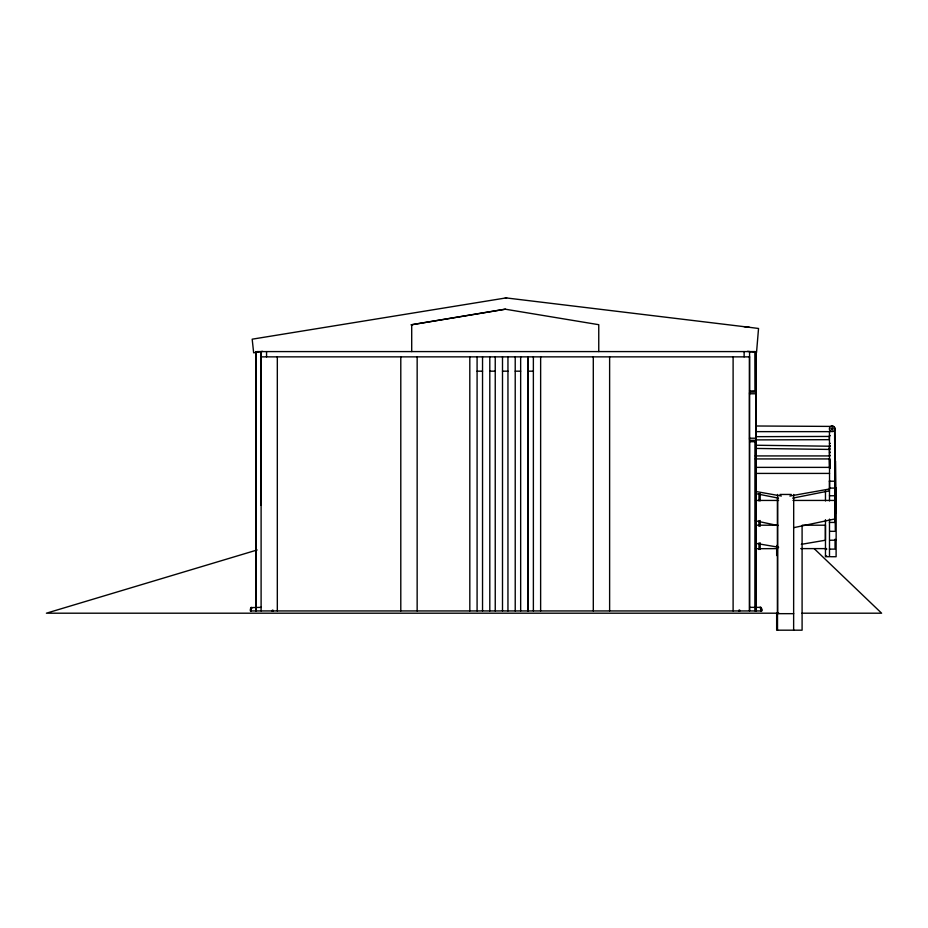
<?xml version="1.0" encoding="UTF-8"?>
<svg xmlns="http://www.w3.org/2000/svg" width="928" height="928" viewBox="0 0 928 928"><rect width="100%" height="100%" fill="white"/><g stroke="black" fill="none" stroke-linecap="round" stroke-linejoin="round"><path stroke-width="1.39" d="M261.104 505.377L261.116 351.584L262.578 351.352M755.891 432.692L755.891 441.716L749.488 441.716M755.914 404.828L755.902 418.888L755.902 417.832M756.239 448.444L829.412 449.43L829.446 447.853L829.458 446.217L756.274 445.243M749.488 393.774L755.891 393.774L755.902 440.324L749.488 440.324L749.488 392.115L755.891 392.115L755.902 390.723L749.499 391.071M829.412 448.607L829.412 449.43M755.914 436.67L829.342 436.438L829.342 439.663L755.926 439.895M829.516 446.913L829.98 446.322M250.989 607.608L261.267 607.364M830.166 455.625L829.852 455.88A1.717 1.705 -0.8 0 0 829.62 456.205M830.235 445.614L829.91 445.858A1.717 1.705 -0.8 0 0 829.4 446.96M257.172 549.968L46.4 613.199L778.836 613.199M793.649 527.684L834.736 518.996L834.736 500.436L792.976 500.436M792.651 498.139L829.493 490.831M789.879 496.028L829.562 488.998L829.458 431.648M801.328 544.342L825.421 540.224L825.421 525.202L802.372 525.202M410.976 324.835L505.192 309.186L598.757 324.696L598.757 351.584M411.707 324.742L505.493 309.186M506.653 297.818L252.184 339.184L253.657 352.802L261.104 351.584L261.104 610.937M257.068 351.584L755.276 351.584L755.322 390.711L755.276 351.584M260.988 356.862L749.58 356.862M477.085 371.177L482.537 371.177M489.798 371.177L495.25 371.177M502.5 371.177L507.952 371.177M515.214 371.177L520.666 371.177M527.928 371.177L533.38 371.177M756.308 425.998L832.161 426.416M830.757 428.817L833.576 428.817M834.608 428.817L835.038 522.429L829.4 522.429M756.308 431.636L830.734 431.636M829.47 435.708L830.305 435.708M749.488 438.213L755.891 438.213M829.47 443.364L830.305 443.364M829.47 452.261L830.305 452.261M755.253 455.926L829.435 455.926M755.253 458.931L829.435 458.931M830.003 461.146L829.899 468.234M834.713 461.146L835.548 461.146L835.548 513.544L834.713 513.544M755.647 467.376L829.493 467.376M755.647 473.419L829.562 473.419M834.922 478.941L835.304 531.326L829.655 531.326M829.342 481.214L835.107 481.214M834.829 487.826L836.244 487.826L836.105 556.719L830.456 556.719M829.47 488.093L835.119 488.093M779.938 494.45L791.329 494.45M829.47 495.749L835.119 495.749M755.531 500.436L778.569 500.436M756.285 525.202L777.896 525.202M830.606 540.224L836.244 540.224M755.496 548.715L777.722 548.61M800.736 548.61L826.628 548.61M829.4 549.109L835.049 549.109L835.049 539.203M825.468 549.422L826.674 549.422M825.468 555.907L826.674 555.907M749.592 607.341L760.89 607.364M760.983 607.62A3.41 2.262 -90 0 1 761.644 610.949L250.374 610.937A3.422 2.262 -90 0 1 251.07 607.62M801.989 613.199L881.6 613.199L814.274 548.715M793.695 613.663L777.571 613.663L777.571 494.45M505.342 297.818L749.58 327.34M744.024 326.633L758.536 328.477L756.529 352.478L747.574 351.329M755.984 543.379L778.662 547.253M755.879 491.504L781.376 496.028M755.821 493.638L778.488 498.139M755.392 520.794L778.058 525.584M829.98 449.117L829.516 448.526M830.003 460.288L829.586 459.65A1.995 1.995 0 0 1 829.47 458.826M760.821 607.364L760.821 607.364A3.48 2.308 -90 0 1 761.726 610.96M834.864 428.782L835.884 506.05M829.412 448.375L829.504 455.509M829.551 458.362L829.678 468.338M829.412 458.444L829.551 468.524M755.891 390.723L755.891 392.532M755.914 392.126L755.914 402.381M832.161 426.88L832.161 430.29M829.493 480.669L829.493 500.934M829.493 519.123L829.493 556.719L825.468 556.719L825.468 519.692M825.468 490.773L825.468 500.934M802.094 525.503L802.094 630.182L776.655 630.182L776.655 612.956M793.695 494.45L793.637 630.182M777.513 498.371L777.513 630.182M776.655 545.478L776.655 555.536M760.183 493.661L760.183 500.888M760.183 520.504L760.183 526.28M760.183 542.822L760.183 549.422M758.976 493.696L758.976 500.934M758.976 520.573L758.976 526.35M758.976 542.88L758.976 549.492M756.158 351.584L756.169 610.937M755.798 351.584L755.752 390.711M755.728 441.426L755.763 610.937M749.58 351.584L749.58 391.314M749.58 441.682L749.58 610.937M749.464 356.862L749.464 610.937M744.128 351.584L744.128 356.862M733.108 356.862L733.108 610.937M609.626 356.862L609.626 610.937M593.294 356.862L593.305 610.937M540.641 356.862L540.63 610.937M533.368 356.862L533.38 610.937M520.654 356.862L520.666 610.937M515.214 356.862L515.226 610.937M507.952 356.862L507.952 610.937M502.5 356.862L502.5 610.937M495.239 356.862L495.25 610.937M489.798 356.862L489.798 610.937M482.537 356.862L482.537 610.937M477.085 356.862L477.085 610.937M469.812 356.862L469.823 610.937M417.159 356.862L417.148 610.937M411.707 324.707L411.707 351.584M400.792 356.862L400.792 610.937M277.321 356.862L277.321 610.937M266.556 351.584L266.556 356.862M256.209 351.584L256.244 610.937M255.792 351.584L255.78 610.937M251.233 607.364L251.163 610.937A3.422 2.274 -90 0 1 251.14 610.311A3.422 2.262 -90 0 0 251.279 610.949M272.182 610.949A3.352 2.227 -90 0 0 272.252 610.311A3.48 2.308 90 0 1 272.275 610.96M251.442 608.42A3.422 2.274 -90 0 1 251.871 607.62A3.422 2.262 -90 0 0 251.511 608.42M250.873 610.949A3.422 2.262 -90 0 1 251.534 607.62M272.658 610.949A3.41 2.262 -90 0 0 272.716 610.311A3.48 2.308 90 0 1 272.739 610.96M273.064 610.949A3.41 2.262 -90 0 0 273.122 610.311A3.48 2.308 90 0 1 273.145 610.96M760.345 607.411A3.48 2.308 -90 0 1 761.192 611.018M739.338 610.96A3.422 2.262 -90 0 1 739.28 610.322M759.893 607.364A3.48 2.308 -90 0 1 760.74 610.984M738.816 610.926A3.422 2.274 -90 0 1 738.758 610.276A3.352 2.227 -90 0 0 738.897 610.926M835.525 504.774A2.587 2.575 -0.8 0 1 835.56 507.349M831.604 426.335A2.587 2.575 -0.8 0 1 834.782 429.455M756.25 431.265A2.784 2.772 -0.3 0 1 755.763 431.798M755.902 415.686L755.902 416.44L755.902 415.686M755.288 610.937L755.322 441.426L755.276 610.937M527.928 610.937L527.928 356.862L527.928 610.937M739.802 610.311A3.422 2.262 -90 0 0 739.86 610.949A3.422 2.274 -90 0 1 739.732 610.311M830.572 431.137A2.819 2.819 0 0 0 834.968 429.038A2.819 2.819 0 0 0 830.954 426.277A2.819 2.819 0 0 0 830.572 431.137"/></g></svg>
